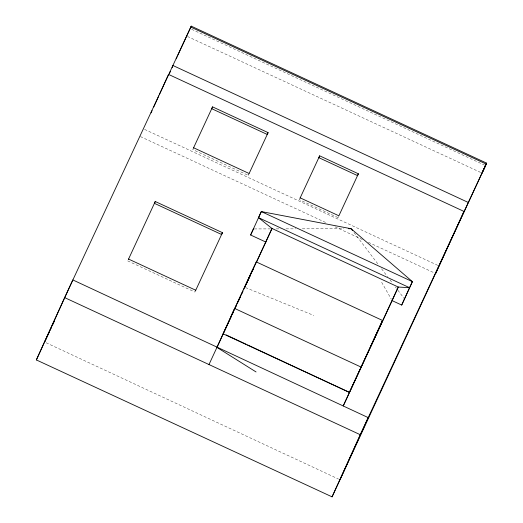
<?xml version="1.0" encoding="UTF-8"?>
<svg xmlns="http://www.w3.org/2000/svg" width="523" height="523" viewBox="0 0 523 523"><rect width="100%" height="100%" fill="white"/><g stroke="black" fill="none" stroke-linecap="round" stroke-linejoin="round"><path stroke-width="0.39" stroke-dasharray="2.62 1.96" d="M193.588 147.754L192.758 149.591L248.294 175.342L249.314 173.139M127.71 260.899L194.902 292.056L195.452 290.834M248.294 175.342L249.125 173.505M299.895 198.459L299.339 199.681L338.041 217.633L338.721 216.169M338.041 217.633L338.597 216.411M254.256 228.93L270.541 228.897M276.236 228.884L281.119 228.871M286.003 228.865L295.776 228.845M302.287 228.832L343.801 228.741M245.464 287.572L313.826 315.447M191.614 29.275L484.775 165.235M187.378 36.433L481.284 172.734M144.57 129.39L437.738 265.351M140.341 136.549L326.901 223.073M335.04 226.845L362.432 239.547M368.355 242.299L434.247 272.856M46.129 342.768L338.525 479.061M353.993 232.5L378.142 264.278M381.594 268.822L387.504 276.602M389.968 279.844L392.433 283.087M395.395 286.983L396.375 288.278M397.84 290.2L404.044 298.365M381.672 282.296L391.322 299.215"/><path stroke-width="0.78" d="M191.248 26.15L64.63 297.6L36.362 359.935L332.066 496.85L486.638 163.137L191.248 26.15L177.872 55.177M36.362 359.935L72.834 279.929L368.192 417.602L340.002 479.754M151.075 112.876L152.082 110.654M153.762 106.954L158.796 95.859M159.463 94.375L168.524 74.403L463.908 211.39L435.724 273.542M155.259 201.505L154.429 203.342L221.615 234.5L222.452 232.663L155.259 201.505L128.397 259.421M212.567 106.875L211.73 108.706L267.266 134.463L268.096 132.626L212.567 106.875L193.432 148.127M256.218 262.781L265.841 242.057L250.628 235.004L261.317 211.573L351.129 228.728L412.399 281.636L401.703 305.066L392.126 300.627L398.284 287.035L409.574 287.709L412.399 281.636L261.317 211.573L258.499 217.646L271.999 228.473L398.284 287.035L349.39 392.381L223.105 333.811L236.213 305.569M252.792 269.437L244.712 287.264L271.999 228.473L265.841 242.057M319.677 155.834L318.84 157.671L357.542 175.617L358.379 173.786L319.677 155.834L300.025 198.21M231.192 315.984L256.218 261.886L382.503 320.449L343.225 405.966L392.126 300.627M370.997 345.834L382.503 320.449M401.703 305.066L409.574 287.709L258.499 217.646M332.066 496.85L360.255 434.705L486.638 163.143M169.367 73.645L170.387 71.429M172.087 67.735L172.767 66.258M176.173 58.87L177.192 56.654M268.096 132.626L249.125 173.505L193.588 147.754M195.628 290.494L222.452 232.663M250.628 235.004L253.446 228.93M236.893 304.105L243.012 290.925M243.692 289.461L244.372 287.996M208.984 364.551L231.486 316.069M232.173 314.591L233.546 311.63M235.265 307.929L236.291 305.707M238.011 302.006L240.417 296.829M242.136 293.128L242.822 291.644M246.255 284.244L247.287 282.028M247.974 280.544L250.38 275.366M252.099 271.666L253.472 268.704M358.379 173.786L338.878 215.796L300.169 197.844M44.651 342.075L49.469 331.726M50.156 330.248L51.535 327.287M52.222 325.809L54.287 321.377M485.514 165.575L482.023 173.08L486.2 164.065L190.817 27.072M348.684 228.734L351.129 228.728L352.515 230.551M172.701 65.388L468.085 202.375M128.547 259.062L195.733 290.226M360.896 366.996L234.611 308.433L216.94 347.403L256.048 371.945M64.63 297.6L360.255 434.705M226.158 334.936L246.026 344.193M247.497 344.879L290.899 365.113M291.631 365.459L349.39 392.381"/></g></svg>
